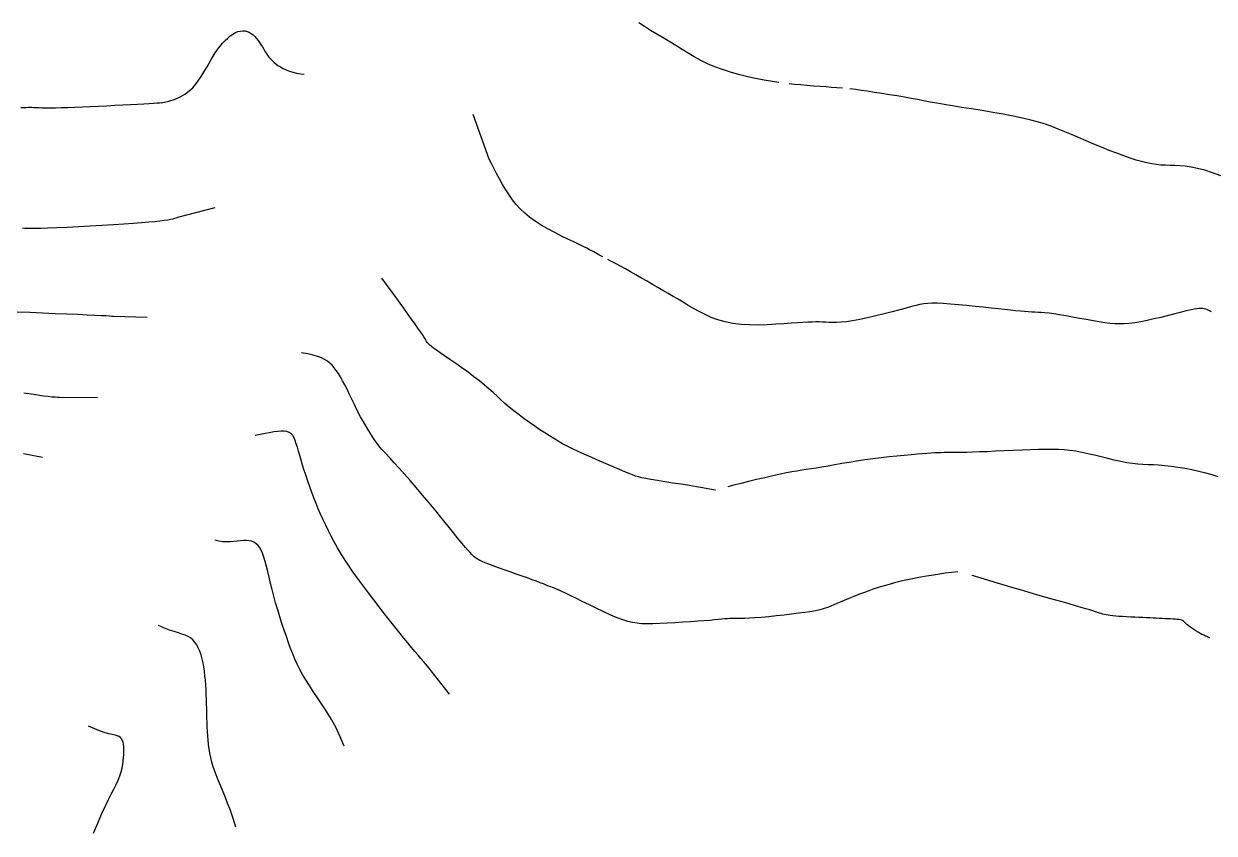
# Model space of a CAD drawing. Header units: millimetres. Extents: x 2235526 to 2245569, y 371981 to 382303.
# Drawn here: x 2244585.6 to 2244959.8, y 380201.8 to 380456.1 of the extents above; entities that cross this region are included whole.
import ezdxf

# ---------------------------------------------------------------- set-up
doc = ezdxf.new("R2010")
doc.units = ezdxf.units.MM
doc.linetypes.add('CONTI', pattern=[0])
for name, color, linetype, transparency in [('165', 10, 'CONTI', 0.7), ('167', 10, 'CONTI', 0.7), ('169', 10, 'CONTI', 0.7), ('171', 10, 'CONTI', 0.7), ('173', 10, 'CONTI', 0.7), ('175', 10, 'CONTI', 0.7), ('177', 10, 'CONTI', 0.7), ('179', 10, 'CONTI', 0.7)]:
    doc.layers.add(name, color=color, linetype=linetype, transparency=transparency)

msp = doc.modelspace()

# ---------------------------------------------------------------- linework, layer by layer
at = {"layer": '165'}
msp.add_lwpolyline([(2244607.56, 380201.84), (2244608.84, 380205.03), (2244610.04, 380207.79), (2244611.15, 380210.18), (2244612.17, 380212.26), (2244613.1, 380214.08), (2244613.92, 380215.69), (2244614.64, 380217.15), (2244615.26, 380218.51), (2244615.76, 380219.81), (2244616.16, 380221.07), (2244616.47, 380222.27), (2244616.7, 380223.42), (2244616.87, 380224.52), (2244616.98, 380225.55), (2244617.04, 380226.53), (2244617.06, 380227.45), (2244617.06, 380228.29), (2244617.03, 380229.07), (2244616.95, 380229.78), (2244616.82, 380230.42), (2244616.62, 380230.98), (2244616.35, 380231.46), (2244615.99, 380231.86), (2244615.53, 380232.17), (2244614.96, 380232.41), (2244614.27, 380232.61), (2244613.42, 380232.81), (2244612.38, 380233.06), (2244611.15, 380233.41), (2244609.69, 380233.9), (2244607.97, 380234.58), (2244605.98, 380235.49)], dxfattribs=at)
at = {"layer": '167'}
msp.add_lwpolyline([(2244652.24, 380203.69), (2244651.43, 380206.4), (2244650.57, 380208.94), (2244649.68, 380211.31), (2244648.8, 380213.52), (2244647.94, 380215.59), (2244647.13, 380217.52), (2244646.38, 380219.34), (2244645.72, 380221.04), (2244645.17, 380222.64), (2244644.72, 380224.16), (2244644.35, 380225.62), (2244644.07, 380227.02), (2244643.84, 380228.38), (2244643.67, 380229.73), (2244643.54, 380231.07), (2244643.44, 380232.42), (2244643.36, 380233.8), (2244643.29, 380235.2), (2244643.23, 380236.62), (2244643.18, 380238.06), (2244643.14, 380239.52), (2244643.09, 380240.98), (2244643.05, 380242.46), (2244643, 380243.95), (2244642.95, 380245.44), (2244642.88, 380246.92), (2244642.79, 380248.4), (2244642.68, 380249.86), (2244642.55, 380251.3), (2244642.38, 380252.7), (2244642.18, 380254.07), (2244641.94, 380255.39), (2244641.65, 380256.65), (2244641.31, 380257.86), (2244640.91, 380258.99), (2244640.46, 380260.04), (2244639.95, 380260.99), (2244639.37, 380261.84), (2244638.73, 380262.58), (2244638.01, 380263.19), (2244637.22, 380263.67), (2244636.32, 380264.06), (2244635.32, 380264.4), (2244634.19, 380264.75), (2244632.9, 380265.14), (2244631.45, 380265.62), (2244629.8, 380266.24), (2244627.95, 380267.04)], dxfattribs=at)
at = {"layer": '169', "elevation": 169}
msp.add_lwpolyline([(2244591.5, 380319.86), (2244585.52, 380320.96)], dxfattribs=at)
at = {"layer": '169'}
msp.add_lwpolyline([(2244686.29, 380229.17), (2244685.08, 380232.13), (2244683.75, 380234.9), (2244682.34, 380237.5), (2244680.88, 380239.93), (2244679.42, 380242.2), (2244677.98, 380244.33), (2244676.62, 380246.33), (2244675.37, 380248.2), (2244674.25, 380249.96), (2244673.26, 380251.65), (2244672.38, 380253.28), (2244671.59, 380254.88), (2244670.85, 380256.49), (2244670.16, 380258.14), (2244669.49, 380259.86), (2244668.83, 380261.66), (2244668.14, 380263.59), (2244667.45, 380265.61), (2244666.76, 380267.7), (2244666.07, 380269.84), (2244665.41, 380272), (2244664.77, 380274.15), (2244664.18, 380276.28), (2244663.63, 380278.34), (2244663.14, 380280.32), (2244662.7, 380282.21), (2244662.28, 380283.99), (2244661.89, 380285.64), (2244661.5, 380287.16), (2244661.11, 380288.54), (2244660.69, 380289.75), (2244660.23, 380290.79), (2244659.73, 380291.65), (2244659.18, 380292.34), (2244658.57, 380292.88), (2244657.91, 380293.27), (2244657.19, 380293.54), (2244656.41, 380293.7), (2244655.57, 380293.77), (2244654.66, 380293.76), (2244653.69, 380293.69), (2244652.67, 380293.58), (2244651.59, 380293.47), (2244650.46, 380293.38), (2244649.29, 380293.34), (2244648.1, 380293.39), (2244646.87, 380293.54), (2244645.63, 380293.84)], dxfattribs=at)
at = {"layer": '171', "elevation": 171}
for points in [[(2244608.76, 380338.56), (2244596.83, 380338.67), (2244596.22, 380338.7), (2244595.43, 380338.76), (2244594.45, 380338.85), (2244593.23, 380338.98), (2244591.76, 380339.16), (2244589.99, 380339.41), (2244587.92, 380339.71), (2244585.59, 380340.07)], [(2244719.48, 380245.47), (2244712.56, 380254.25), (2244711.96, 380254.93), (2244711.25, 380255.74), (2244710.43, 380256.68), (2244709.53, 380257.74), (2244708.53, 380258.92), (2244707.46, 380260.2), (2244706.31, 380261.59), (2244705.11, 380263.07), (2244703.88, 380264.6), (2244702.63, 380266.15), (2244701.39, 380267.71), (2244700.18, 380269.25), (2244699.02, 380270.73), (2244697.93, 380272.14), (2244697.29, 380272.97)]]:
    msp.add_lwpolyline(points, dxfattribs=at)
at = {"layer": '171'}
msp.add_lwpolyline([(2244697.29, 380272.97), (2244693.94, 380277.33), (2244691.16, 380281.07), (2244688.88, 380284.26), (2244687.02, 380287), (2244685.5, 380289.36), (2244684.24, 380291.45), (2244683.19, 380293.33), (2244682.24, 380295.12), (2244681.36, 380296.86), (2244680.51, 380298.59), (2244679.7, 380300.31), (2244678.92, 380302.02), (2244678.18, 380303.73), (2244677.47, 380305.44), (2244676.78, 380307.16), (2244676.13, 380308.89), (2244675.5, 380310.63), (2244674.89, 380312.37), (2244674.32, 380314.09), (2244673.77, 380315.78), (2244673.26, 380317.41), (2244672.79, 380318.97), (2244672.35, 380320.44), (2244671.96, 380321.81), (2244671.6, 380323.05), (2244671.26, 380324.17), (2244670.92, 380325.15), (2244670.55, 380326), (2244670.13, 380326.72), (2244669.64, 380327.29), (2244669.05, 380327.72), (2244668.34, 380328), (2244667.5, 380328.14), (2244666.52, 380328.15), (2244665.42, 380328.06), (2244664.2, 380327.88), (2244662.87, 380327.64), (2244661.45, 380327.37), (2244659.93, 380327.09), (2244658.34, 380326.81)], dxfattribs=at)
at = {"layer": '173', "elevation": 173}
for points in [[(2244624.42, 380363.87), (2244613.8, 380364.14), (2244613.25, 380364.18), (2244612.45, 380364.24), (2244611.35, 380364.31), (2244609.88, 380364.39), (2244607.97, 380364.48), (2244605.55, 380364.6), (2244602.58, 380364.73), (2244599.16, 380364.87), (2244595.41, 380365.02), (2244591.48, 380365.19), (2244587.48, 380365.36), (2244583.55, 380365.53)], [(2244879.23, 380283.96), (2244875.22, 380283.51), (2244873.57, 380283.25), (2244871.59, 380282.94), (2244869.37, 380282.56), (2244866.97, 380282.13), (2244864.45, 380281.63), (2244861.89, 380281.08), (2244859.35, 380280.46), (2244856.9, 380279.79), (2244854.56, 380279.08), (2244852.34, 380278.34), (2244850.25, 380277.6), (2244848.31, 380276.87), (2244846.54, 380276.17), (2244844.94, 380275.52), (2244843.52, 380274.94), (2244842.28, 380274.42), (2244841.18, 380273.95), (2244840.22, 380273.55), (2244839.36, 380273.19), (2244838.6, 380272.88), (2244837.91, 380272.6), (2244837.27, 380272.37), (2244836.61, 380272.16), (2244835.89, 380271.96), (2244835.04, 380271.78), (2244834.01, 380271.59), (2244832.72, 380271.39), (2244831.13, 380271.16), (2244829.2, 380270.91), (2244826.99, 380270.64), (2244824.62, 380270.36), (2244822.18, 380270.09), (2244819.78, 380269.84), (2244817.51, 380269.63), (2244815.47, 380269.46), (2244813.73, 380269.35), (2244812.28, 380269.28), (2244811.07, 380269.25), (2244810.04, 380269.24), (2244809.15, 380269.25), (2244808.35, 380269.25), (2244807.59, 380269.23), (2244806.83, 380269.2), (2244806, 380269.13), (2244805.09, 380269.05), (2244804.03, 380268.95), (2244802.78, 380268.83), (2244801.3, 380268.69), (2244799.54, 380268.55), (2244797.49, 380268.39), (2244795.21, 380268.24), (2244792.78, 380268.08), (2244790.3, 380267.94), (2244787.85, 380267.81), (2244785.52, 380267.71), (2244783.4, 380267.64), (2244781.56, 380267.61), (2244779.93, 380267.65), (2244778.44, 380267.76), (2244777, 380267.98), (2244775.53, 380268.33), (2244773.96, 380268.84), (2244772.19, 380269.51), (2244770.18, 380270.37), (2244767.98, 380271.37), (2244765.7, 380272.45), (2244763.4, 380273.57), (2244761.19, 380274.66), (2244759.16, 380275.67), (2244757.38, 380276.54), (2244755.94, 380277.24), (2244754.78, 380277.78), (2244753.86, 380278.19), (2244753.1, 380278.5), (2244752.46, 380278.76), (2244751.86, 380278.99), (2244751.25, 380279.22), (2244750.58, 380279.48), (2244749.81, 380279.78), (2244748.94, 380280.13), (2244747.93, 380280.52), (2244746.78, 380280.96), (2244745.46, 380281.45), (2244743.96, 380282), (2244742.26, 380282.61), (2244740.44, 380283.25), (2244738.55, 380283.91), (2244736.67, 380284.57), (2244734.86, 380285.21), (2244733.2, 380285.8), (2244731.77, 380286.33), (2244730.6, 380286.78), (2244729.68, 380287.17), (2244728.96, 380287.5), (2244728.4, 380287.8), (2244727.95, 380288.08), (2244727.57, 380288.36), (2244727.22, 380288.66), (2244726.84, 380289), (2244726.42, 380289.42), (2244725.9, 380289.97), (2244725.25, 380290.68), (2244724.44, 380291.62), (2244723.43, 380292.82), (2244722.19, 380294.33), (2244720.69, 380296.17), (2244718.97, 380298.3), (2244717.08, 380300.62), (2244715.09, 380303.07), (2244713.03, 380305.57), (2244710.98, 380308.05), (2244708.98, 380310.41), (2244707.07, 380312.61), (2244705.28, 380314.64), (2244703.61, 380316.49), (2244702.07, 380318.18), (2244700.66, 380319.7), (2244699.4, 380321.07), (2244698.3, 380322.28), (2244697.54, 380323.13)], [(2244958.47, 380263.21), (2244958.2, 380263.3), (2244957.88, 380263.42), (2244957.5, 380263.57), (2244957.06, 380263.76), (2244956.56, 380263.99), (2244956.01, 380264.26), (2244955.41, 380264.58), (2244954.77, 380264.95), (2244954.11, 380265.36), (2244953.44, 380265.79), (2244952.8, 380266.23), (2244952.19, 380266.66), (2244951.66, 380267.07), (2244951.21, 380267.44), (2244950.86, 380267.76), (2244950.59, 380268.03), (2244950.36, 380268.26), (2244950.15, 380268.45), (2244949.92, 380268.61), (2244949.63, 380268.74), (2244949.27, 380268.84), (2244948.79, 380268.93), (2244948.21, 380268.99), (2244947.55, 380269.05), (2244946.81, 380269.1), (2244946.02, 380269.14), (2244945.19, 380269.17), (2244944.33, 380269.21), (2244943.45, 380269.26), (2244942.56, 380269.3), (2244941.63, 380269.35), (2244940.66, 380269.41), (2244939.64, 380269.46), (2244938.55, 380269.52), (2244937.4, 380269.57), (2244936.17, 380269.63), (2244934.88, 380269.68), (2244933.59, 380269.74), (2244932.3, 380269.8), (2244931.07, 380269.87), (2244929.91, 380269.94), (2244928.87, 380270.01), (2244927.97, 380270.1), (2244927.18, 380270.19), (2244926.5, 380270.3), (2244925.9, 380270.41), (2244925.34, 380270.53), (2244924.82, 380270.67), (2244924.31, 380270.82), (2244923.78, 380270.99), (2244923.2, 380271.18), (2244922.52, 380271.4), (2244921.7, 380271.66), (2244920.71, 380271.97), (2244919.5, 380272.34), (2244918.03, 380272.78), (2244916.28, 380273.28), (2244914.27, 380273.85), (2244912.04, 380274.48), (2244909.63, 380275.17), (2244907.07, 380275.89), (2244904.41, 380276.65), (2244901.67, 380277.44), (2244898.92, 380278.25), (2244896.18, 380279.06), (2244893.52, 380279.86), (2244891, 380280.62), (2244888.67, 380281.32), (2244886.58, 380281.96), (2244884.78, 380282.5), (2244884.2, 380282.67), (2244883.67, 380282.83)]]:
    msp.add_lwpolyline(points, dxfattribs=at)
at = {"layer": '173'}
msp.add_lwpolyline([(2244697.54, 380323.13), (2244695.69, 380325.74), (2244694.08, 380328.19), (2244692.69, 380330.48), (2244691.49, 380332.62), (2244690.44, 380334.62), (2244689.52, 380336.48), (2244688.69, 380338.22), (2244687.93, 380339.83), (2244687.21, 380341.32), (2244686.51, 380342.7), (2244685.83, 380343.97), (2244685.16, 380345.14), (2244684.5, 380346.2), (2244683.84, 380347.17), (2244683.18, 380348.04), (2244682.5, 380348.81), (2244681.8, 380349.5), (2244681.03, 380350.11), (2244680.17, 380350.65), (2244679.16, 380351.14), (2244677.97, 380351.58), (2244676.55, 380351.99), (2244674.86, 380352.38), (2244672.87, 380352.76)], dxfattribs=at)
at = {"layer": '175', "elevation": 175}
for points in [[(2244645.61, 380398.3), (2244633.88, 380395.25), (2244633.67, 380395.15), (2244633.38, 380395.04), (2244632.97, 380394.91), (2244632.43, 380394.77), (2244631.72, 380394.61), (2244630.83, 380394.45), (2244629.73, 380394.28), (2244628.38, 380394.11), (2244626.77, 380393.92), (2244624.86, 380393.73), (2244622.63, 380393.54), (2244620.05, 380393.33), (2244617.09, 380393.13), (2244613.76, 380392.91), (2244610.17, 380392.7), (2244606.45, 380392.49), (2244602.76, 380392.3), (2244599.22, 380392.13), (2244595.98, 380391.99), (2244593.19, 380391.87), (2244590.93, 380391.8), (2244589.17, 380391.76), (2244587.81, 380391.75), (2244586.75, 380391.76), (2244585.9, 380391.8), (2244585.18, 380391.84)], [(2244803.09, 380309.62), (2244803, 380309.63), (2244798.97, 380310.36), (2244797.04, 380310.67), (2244794.75, 380311.04), (2244792.25, 380311.43), (2244789.66, 380311.84), (2244787.13, 380312.25), (2244784.78, 380312.63), (2244782.76, 380312.96), (2244781.16, 380313.24), (2244779.9, 380313.49), (2244778.86, 380313.74), (2244777.92, 380314.02), (2244776.96, 380314.36), (2244775.88, 380314.79), (2244774.53, 380315.36), (2244772.85, 380316.07), (2244770.88, 380316.9), (2244768.72, 380317.82), (2244766.45, 380318.8), (2244764.16, 380319.8), (2244761.95, 380320.79), (2244759.89, 380321.73), (2244758.06, 380322.59), (2244756.43, 380323.41), (2244754.94, 380324.19), (2244753.55, 380324.97), (2244752.19, 380325.77), (2244750.82, 380326.62), (2244749.39, 380327.55), (2244747.86, 380328.57), (2244746.25, 380329.67), (2244744.59, 380330.83), (2244742.93, 380332.03), (2244741.29, 380333.25), (2244739.71, 380334.47), (2244738.23, 380335.67), (2244736.88, 380336.83), (2244735.61, 380337.97), (2244734.38, 380339.1), (2244733.13, 380340.24), (2244731.83, 380341.41), (2244730.43, 380342.62), (2244728.86, 380343.89), (2244727.12, 380345.23), (2244725.25, 380346.61), (2244723.32, 380347.99), (2244721.4, 380349.33), (2244719.57, 380350.6), (2244717.9, 380351.74), (2244716.47, 380352.73), (2244715.32, 380353.54), (2244714.44, 380354.18), (2244713.77, 380354.7), (2244713.28, 380355.1), (2244712.93, 380355.44), (2244712.66, 380355.74), (2244712.45, 380356.02), (2244712.24, 380356.33), (2244712.02, 380356.69), (2244711.73, 380357.15), (2244711.37, 380357.72), (2244710.9, 380358.45), (2244710.28, 380359.37), (2244709.5, 380360.51), (2244708.53, 380361.9), (2244707.43, 380363.45), (2244706.25, 380365.11), (2244705.05, 380366.78), (2244703.9, 380368.38), (2244702.85, 380369.84), (2244698.2, 380376.23)], [(2244961.09, 380313.82), (2244959.21, 380314.42), (2244957.19, 380314.97), (2244955.05, 380315.49), (2244952.86, 380315.96), (2244950.64, 380316.38), (2244948.45, 380316.74), (2244946.33, 380317.03), (2244944.33, 380317.26), (2244942.47, 380317.41), (2244940.73, 380317.51), (2244939.07, 380317.59), (2244937.45, 380317.67), (2244935.81, 380317.78), (2244934.13, 380317.95), (2244932.35, 380318.21), (2244930.45, 380318.56), (2244928.45, 380319.01), (2244926.39, 380319.5), (2244924.29, 380320.02), (2244922.2, 380320.54), (2244920.16, 380321.02), (2244918.19, 380321.45), (2244916.32, 380321.79), (2244914.51, 380322.05), (2244912.71, 380322.23), (2244910.87, 380322.34), (2244908.94, 380322.4), (2244906.87, 380322.4), (2244904.59, 380322.36), (2244902.1, 380322.29), (2244899.43, 380322.18), (2244896.66, 380322.06), (2244893.86, 380321.93), (2244891.11, 380321.8), (2244888.49, 380321.68), (2244886.06, 380321.58), (2244883.89, 380321.51), (2244881.96, 380321.46), (2244880.25, 380321.42), (2244878.72, 380321.4), (2244877.35, 380321.39), (2244876.12, 380321.38), (2244874.99, 380321.37), (2244873.94, 380321.35), (2244872.91, 380321.32), (2244871.86, 380321.27), (2244870.74, 380321.21), (2244869.49, 380321.13), (2244868.07, 380321.02), (2244866.43, 380320.88), (2244864.53, 380320.72), (2244862.4, 380320.52), (2244860.09, 380320.29), (2244857.65, 380320.03), (2244855.13, 380319.74), (2244852.56, 380319.43), (2244850.01, 380319.08), (2244847.51, 380318.71), (2244845.08, 380318.32), (2244842.75, 380317.93), (2244840.53, 380317.54), (2244838.44, 380317.17), (2244836.49, 380316.83), (2244834.72, 380316.53), (2244833.11, 380316.27), (2244831.61, 380316.04), (2244830.16, 380315.82), (2244828.68, 380315.59), (2244827.09, 380315.32), (2244825.34, 380314.99), (2244823.34, 380314.58), (2244821.06, 380314.08), (2244818.58, 380313.51), (2244816, 380312.9), (2244813.45, 380312.28), (2244811.02, 380311.68), (2244808.83, 380311.13), (2244806.99, 380310.66), (2244806.92, 380310.64)]]:
    msp.add_lwpolyline(points, dxfattribs=at)
at = {"layer": '177'}
msp.add_lwpolyline([(2244628.88, 380431.25), (2244631.21, 380431.8), (2244633.22, 380432.46), (2244634.93, 380433.23), (2244636.39, 380434.09), (2244637.63, 380435.02), (2244638.7, 380436.02), (2244639.62, 380437.06), (2244640.44, 380438.13), (2244641.19, 380439.23), (2244641.89, 380440.35), (2244642.56, 380441.47), (2244643.2, 380442.6), (2244643.83, 380443.72), (2244644.46, 380444.83), (2244645.11, 380445.92), (2244645.8, 380446.99), (2244646.52, 380448.03), (2244647.28, 380449.02), (2244648.07, 380449.96), (2244648.88, 380450.83), (2244649.7, 380451.61), (2244650.52, 380452.3), (2244651.34, 380452.87), (2244652.14, 380453.32), (2244652.93, 380453.64), (2244653.69, 380453.82), (2244654.43, 380453.88), (2244655.14, 380453.83), (2244655.82, 380453.67), (2244656.47, 380453.41), (2244657.09, 380453.05), (2244657.68, 380452.61), (2244658.23, 380452.1), (2244658.75, 380451.52), (2244659.24, 380450.89), (2244659.71, 380450.22), (2244660.16, 380449.54), (2244660.59, 380448.84), (2244661.01, 380448.15), (2244661.42, 380447.48), (2244661.83, 380446.85), (2244662.24, 380446.24), (2244662.67, 380445.66), (2244663.13, 380445.1), (2244663.64, 380444.57), (2244664.19, 380444.04), (2244664.81, 380443.54), (2244665.51, 380443.04), (2244666.29, 380442.55), (2244667.15, 380442.07), (2244668.09, 380441.63), (2244669.11, 380441.23), (2244670.19, 380440.88), (2244671.34, 380440.6), (2244672.54, 380440.4), (2244673.79, 380440.28)], dxfattribs=at)
at = {"layer": '177', "elevation": 177}
for points in [[(2244628.88, 380431.25), (2244628.29, 380431.18), (2244627.49, 380431.12), (2244626.42, 380431.05), (2244625.01, 380430.96), (2244623.34, 380430.87), (2244621.37, 380430.76), (2244619.15, 380430.65), (2244616.76, 380430.52), (2244614.24, 380430.39), (2244611.65, 380430.26), (2244609.06, 380430.14), (2244606.51, 380430.01), (2244604.04, 380429.9), (2244601.68, 380429.8), (2244599.45, 380429.71), (2244597.39, 380429.65), (2244595.52, 380429.6), (2244593.87, 380429.58), (2244592.47, 380429.58), (2244591.28, 380429.6), (2244590.28, 380429.64), (2244589.43, 380429.68), (2244588.71, 380429.72), (2244588.07, 380429.75), (2244587.49, 380429.76), (2244586.93, 380429.75), (2244586.33, 380429.73), (2244585.61, 380429.71), (2244584.71, 380429.7)], [(2244767.66, 380382.86), (2244766.98, 380383.2), (2244766.39, 380383.51), (2244765.84, 380383.8), (2244765.31, 380384.1), (2244764.76, 380384.41), (2244764.16, 380384.75), (2244763.45, 380385.13), (2244762.58, 380385.59), (2244761.5, 380386.14), (2244760.16, 380386.79), (2244758.53, 380387.56), (2244756.66, 380388.45), (2244754.62, 380389.43), (2244752.5, 380390.5), (2244750.37, 380391.64), (2244748.3, 380392.83), (2244746.36, 380394.06), (2244744.63, 380395.33), (2244743.07, 380396.62), (2244741.67, 380397.97), (2244740.41, 380399.37), (2244739.24, 380400.82), (2244738.15, 380402.35), (2244737.11, 380403.96), (2244736.1, 380405.65), (2244735.13, 380407.37), (2244734.21, 380409.08), (2244733.36, 380410.72), (2244732.6, 380412.23), (2244731.94, 380413.57), (2244726.83, 380427.57)], [(2244958.99, 380365.6), (2244958.32, 380365.95), (2244957.73, 380366.23), (2244957.2, 380366.44), (2244956.68, 380366.58), (2244956.17, 380366.66), (2244955.62, 380366.69), (2244955.03, 380366.66), (2244954.36, 380366.58), (2244953.57, 380366.44), (2244952.64, 380366.24), (2244951.55, 380365.99), (2244950.27, 380365.67), (2244948.76, 380365.29), (2244947.01, 380364.85), (2244945.08, 380364.37), (2244943.03, 380363.87), (2244940.92, 380363.38), (2244938.82, 380362.92), (2244936.78, 380362.52), (2244934.88, 380362.19), (2244933.16, 380361.97), (2244931.58, 380361.84), (2244930.08, 380361.81), (2244928.6, 380361.86), (2244927.08, 380361.99), (2244925.47, 380362.2), (2244923.7, 380362.47), (2244921.75, 380362.8), (2244919.65, 380363.17), (2244917.47, 380363.56), (2244915.29, 380363.96), (2244913.18, 380364.33), (2244911.21, 380364.67), (2244909.44, 380364.95), (2244907.92, 380365.15), (2244906.63, 380365.29), (2244905.49, 380365.38), (2244904.46, 380365.44), (2244903.47, 380365.49), (2244902.47, 380365.53), (2244901.41, 380365.59), (2244900.22, 380365.68), (2244898.9, 380365.81), (2244897.42, 380365.96), (2244895.77, 380366.13), (2244893.94, 380366.33), (2244891.92, 380366.56), (2244889.68, 380366.8), (2244887.24, 380367.06), (2244884.66, 380367.33), (2244882.02, 380367.59), (2244879.42, 380367.82), (2244876.95, 380368.03), (2244874.68, 380368.18), (2244872.7, 380368.28), (2244871.07, 380368.31), (2244869.71, 380368.26), (2244868.51, 380368.13), (2244867.35, 380367.93), (2244866.13, 380367.63), (2244864.73, 380367.25), (2244863.05, 380366.78), (2244861, 380366.22), (2244858.65, 380365.61), (2244856.11, 380364.96), (2244853.49, 380364.32), (2244850.89, 380363.73), (2244848.41, 380363.2), (2244846.16, 380362.78), (2244844.22, 380362.5), (2244842.56, 380362.33), (2244841.13, 380362.25), (2244839.89, 380362.24), (2244838.77, 380362.27), (2244837.73, 380362.33), (2244836.72, 380362.39), (2244835.69, 380362.42), (2244834.6, 380362.43), (2244833.41, 380362.41), (2244832.07, 380362.37), (2244830.55, 380362.29), (2244828.81, 380362.18), (2244826.81, 380362.03), (2244824.53, 380361.86), (2244822.02, 380361.69), (2244819.35, 380361.55), (2244816.59, 380361.47), (2244813.81, 380361.49), (2244811.09, 380361.63), (2244808.49, 380361.94), (2244806.07, 380362.43), (2244803.83, 380363.08), (2244801.74, 380363.87), (2244799.78, 380364.75), (2244797.93, 380365.69), (2244796.18, 380366.67), (2244794.5, 380367.65), (2244792.87, 380368.61), (2244791.28, 380369.55), (2244789.71, 380370.47), (2244788.14, 380371.39), (2244786.55, 380372.31), (2244784.94, 380373.25), (2244783.27, 380374.21), (2244781.55, 380375.2), (2244779.8, 380376.2), (2244778.06, 380377.2), (2244776.35, 380378.16), (2244774.72, 380379.08), (2244773.19, 380379.93), (2244771.8, 380380.69), (2244770.41, 380381.43), (2244769.22, 380382.06)]]:
    msp.add_lwpolyline(points, dxfattribs=at)
at = {"layer": '179', "elevation": 179}
for points in [[(2244822.98, 380437.65), (2244818.95, 380438.24), (2244817.2, 380438.6), (2244815.13, 380439.05), (2244812.81, 380439.58), (2244810.33, 380440.2), (2244807.78, 380440.9), (2244805.25, 380441.7), (2244802.81, 380442.59), (2244800.54, 380443.56), (2244798.41, 380444.61), (2244796.39, 380445.72), (2244794.44, 380446.87), (2244792.53, 380448.06), (2244790.62, 380449.26), (2244788.66, 380450.47), (2244786.65, 380451.66), (2244784.62, 380452.85), (2244782.63, 380454.03), (2244780.72, 380455.21), (2244778.96, 380456.4)], [(2244843.03, 380435.87), (2244839.45, 380436.11), (2244837.85, 380436.24), (2244835.97, 380436.39), (2244833.92, 380436.55), (2244831.81, 380436.72), (2244829.76, 380436.89), (2244827.86, 380437.04), (2244826.24, 380437.18)], [(2244961.96, 380408.36), (2244959.36, 380409.28), (2244956.9, 380410.06), (2244954.63, 380410.66), (2244952.57, 380411.09), (2244950.72, 380411.35), (2244949.02, 380411.51), (2244947.45, 380411.58), (2244945.97, 380411.61), (2244944.54, 380411.65), (2244943.12, 380411.72), (2244941.69, 380411.86), (2244940.21, 380412.08), (2244938.67, 380412.39), (2244937.04, 380412.8), (2244935.3, 380413.3), (2244933.43, 380413.9), (2244931.4, 380414.62), (2244929.2, 380415.44), (2244926.87, 380416.34), (2244924.46, 380417.31), (2244922.02, 380418.32), (2244919.59, 380419.33), (2244917.22, 380420.33), (2244914.96, 380421.28), (2244912.85, 380422.17), (2244910.82, 380423), (2244908.82, 380423.78), (2244906.76, 380424.51), (2244904.58, 380425.2), (2244902.22, 380425.86), (2244899.59, 380426.49), (2244896.67, 380427.11), (2244893.51, 380427.7), (2244890.21, 380428.27), (2244886.87, 380428.82), (2244883.59, 380429.34), (2244880.45, 380429.83), (2244877.57, 380430.29), (2244874.99, 380430.73), (2244872.68, 380431.14), (2244870.57, 380431.52), (2244868.56, 380431.9), (2244866.6, 380432.27), (2244864.6, 380432.64), (2244862.48, 380433.02), (2244860.2, 380433.41), (2244857.81, 380433.8), (2244855.4, 380434.19), (2244853.05, 380434.55), (2244850.85, 380434.88), (2244848.86, 380435.17), (2244847.19, 380435.41), (2244845.32, 380435.62)]]:
    msp.add_lwpolyline(points, dxfattribs=at)

doc.saveas('drawing.dxf')
